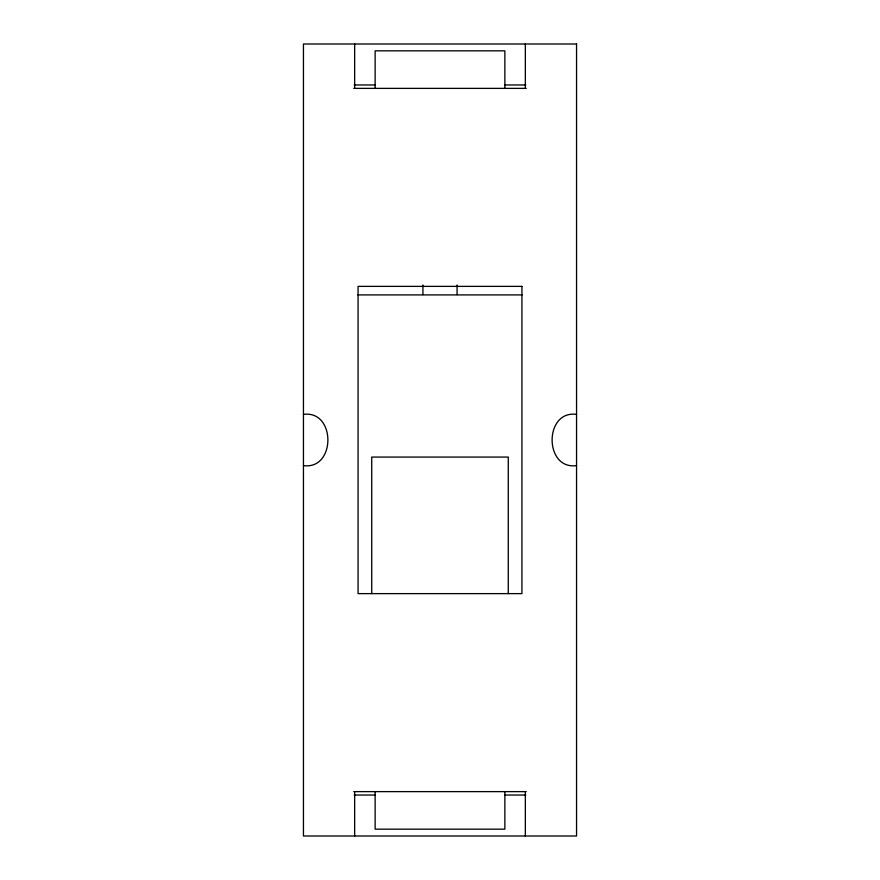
<?xml version="1.0" encoding="UTF-8"?>
<svg xmlns="http://www.w3.org/2000/svg" width="880" height="880" viewBox="0 0 880 880"><rect width="100%" height="100%" fill="white"/><g stroke="black" fill="none" stroke-linecap="round" stroke-linejoin="round"><path stroke-width="1.32" d="M354.222 84.964L375.133 84.964M504.867 84.964L525.778 84.964M353.683 88.374L526.317 88.374M357.94 294.91L522.06 294.91M303.446 414.392C336.017 409.948 336.017 470.052 303.446 465.608M576.554 414.392C543.983 409.948 543.983 470.052 576.554 465.608M353.683 791.626L526.317 791.626M354.222 795.036L375.133 795.036M504.867 795.036L525.778 795.036M525.349 44L525.349 88.374M525.349 791.626L525.349 836M508.277 593.626L508.277 457.072L371.723 457.072L371.723 593.626M504.867 88.374L504.867 50.831L375.133 50.831L375.133 88.374M504.867 791.626L504.867 829.169L375.133 829.169L375.133 791.626M457.072 285.01L457.072 294.569M422.928 285.01L422.928 294.569M354.651 44L354.651 88.374M354.651 791.626L354.651 836M576.554 44L303.446 44L303.446 836L576.554 836L576.554 44M521.928 286.374L358.072 286.374L358.072 593.626L521.928 593.626L521.928 286.374"/></g></svg>
